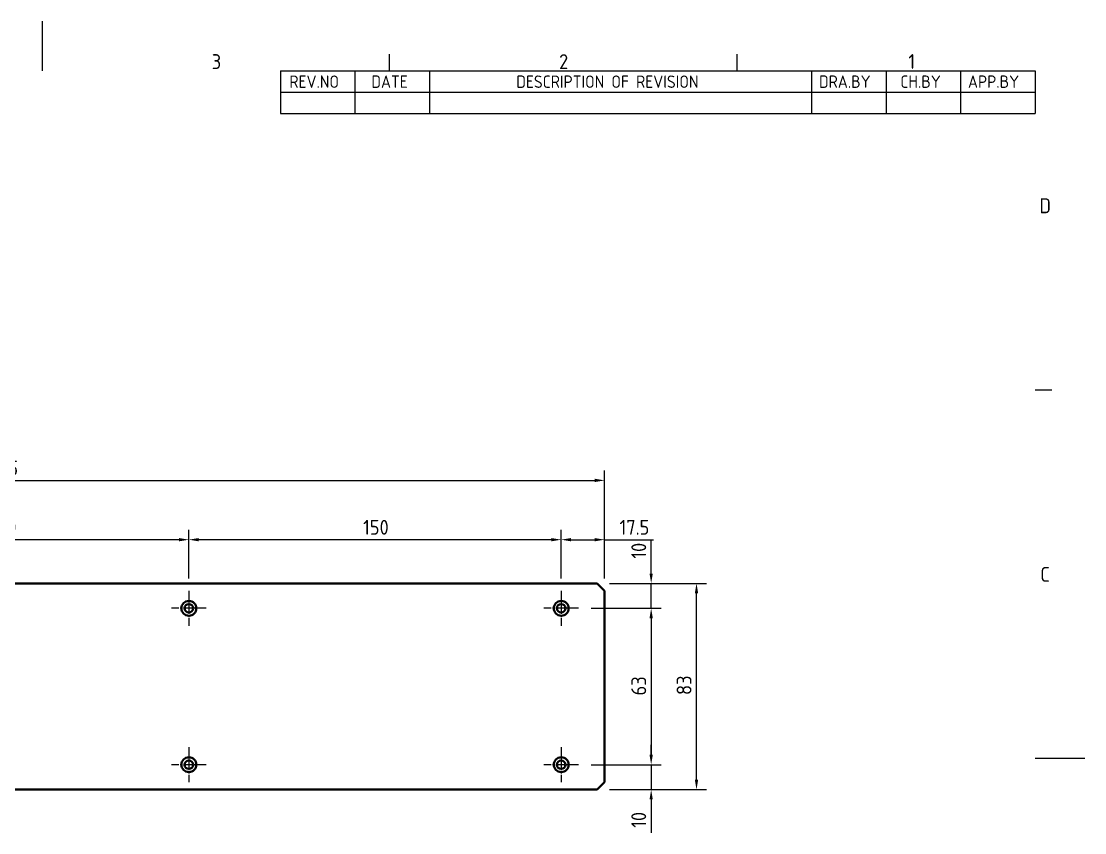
# Model space of a CAD drawing. Header units: millimetres. Extents: x 0 to 840, y 0 to 594.
# Drawn here: x 411.6 to 840, y 267.1 to 594 of the extents above; entities that cross this region are included whole.
import ezdxf

# ---------------------------------------------------------------- set-up
doc = ezdxf.new("R2010")
doc.units = ezdxf.units.MM
doc.header["$LTSCALE"] = 2
doc.linetypes.add('CHAIN', pattern=[0.35429999999999995, 0.2362, -0.0295, 0.0591, -0.0295])
doc.layers.get('0').update_dxf_attribs({"color": 3, "lineweight": 25})
for name, color, linetype, lineweight in [('가시적인 것(ISO)', 3, 'Continuous', 40), ('경계(ISO)', 7, 'Continuous', 25), ('기호(ISO)', 5, 'Continuous', 25), ('중심 표식(ISO)', 1, 'Continuous', 25), ('치수(ISO)', 2, 'Continuous', 25)]:
    doc.layers.add(name, color=color, linetype=linetype, lineweight=lineweight)
doc.styles.add('ISO ProportionalPSTEK', font='isocp.shx')
doc.styles.add('문자 텍스트_PSTEK_POSCO', font='isocp.shx')
doc.styles.add('치수 텍스트_PSTEK_POSCO', font='isocp.shx')
doc.dimstyles.new('치수_PSTEK_POSCO', dxfattribs={"dimscale": 2, "dimtxt": 3, "dimasz": 2, "dimexe": 2, "dimexo": 2.5, "dimgap": 1, "dimtad": 1, "dimrnd": 1e-08, "dimdsep": 46, "dimtxsty": '치수 텍스트_PSTEK_POSCO', "dimcen": 0.09, "dimdle": 10, "dimclrd": 7, "dimclre": 7, "dimclrt": 2, "dimadec": 1, "dimazin": 2, "dimtfac": 1, "dimtmove": 0, "dimatfit": 3, "dimfxl": 0, "dimtolj": 1, "dimlwd": -1, "dimlwe": -1, "dimarcsym": 0})

# ---------------------------------------------------------------- blocks, each defined once
blk = doc.blocks.new('경계 Default Border')
at = {"layer": '경계(ISO)'}
for p, q in [((280, 287.0000076293945), (280, 290.4000091552734)), ((350, 287.0000076293945), (350, 290.4000091552734)), ((410, 222.7499961853027), (413.4000015258789, 222.7499961853027))]:
    blk.add_line(p, q, dxfattribs=at)
at = {"layer": '경계(ISO)', "flags": 128}
for points in [[(210, 297.0000076293945), (210, 287.0000076293945)], [(420, 148.5000038146973), (410, 148.5000038146973)]]:
    blk.add_lwpolyline(points, dxfattribs=at)
at = {"layer": '경계(ISO)', "color": 2, "char_height": 3.00000011920929, "attachment_point": 7, "style": '문자 텍스트_PSTEK_POSCO'}
for s, insert in [('3', (244.1685395229535, 287.3713945155963)), ('2', (314.127739416884, 287.3713945155963)), ('1', (384.4860661041481, 287.4)), ('D', (410.878270202895, 258.3463944559917)), ('C', (411.0445395201643, 184.0963944559917))]:
    blk.add_mtext(s, dxfattribs=dict(at, insert=insert))
blk = doc.blocks.new('리비전 내역')
at = {"layer": '기호(ISO)'}
for p, q in [((258, 287.0000076293945), (410, 287.0000076293945)), ((258, 287.0000076293945), (258, 282.7200076293945)), ((273, 287.0000076293945), (273, 282.7200076293945)), ((288, 287.0000076293945), (288, 282.7200076293945)), ((365, 287.0000076293945), (365, 282.7200076293945)), ((380, 287.0000076293945), (380, 282.7200076293945)), ((395, 287.0000076293945), (395, 282.7200076293945)), ((410, 287.0000076293945), (410, 282.7200076293945)), ((258, 282.7200076293945), (410, 282.7200076293945)), ((258, 282.7200076293945), (258, 278.4400076293945)), ((273, 282.7200076293945), (273, 278.4400076293945)), ((288, 282.7200076293945), (288, 278.4400076293945)), ((365, 282.7200076293945), (365, 278.4400076293945)), ((380, 282.7200076293945), (380, 278.4400076293945)), ((395, 282.7200076293945), (395, 278.4400076293945)), ((410, 282.7200076293945), (410, 278.4400076293945)), ((258, 278.4400076293945), (410, 278.4400076293945))]:
    blk.add_line(p, q, dxfattribs=at)
at = {"layer": '기호(ISO)', "color": 2, "char_height": 2.5, "attachment_point": 7, "style": 'ISO ProportionalPSTEK'}
for s, insert in [('REV.NO', (259.7871163682308, 283.5831900503393)), ('DATE', (276.3142317728366, 283.5831900503393)), ('DESCRIPTION OF REVISION', (305.5070204333629, 283.5831900503393)), ('DRA.BY', (366.4757339553204, 283.5831900503393)), ('CH.BY', (382.8642915086117, 283.5831900503393)), ('APP.BY', (396.4777339604404, 283.5831900503393))]:
    blk.add_mtext(s, dxfattribs=dict(at, insert=insert))
blk = doc.blocks.new('*D23')
at = {"layer": 'Defpoints', "color": 0}
for p in [(646.6077759836685, 385.1673677313198), (629.1077759836685, 364.5307242675046), (646.6077759836685, 364.5307242675046)]:
    blk.add_point(p, dxfattribs=at)
at = {"layer": '치수(ISO)', "color": 7}
for p, q in [((629.1077759836685, 369.5307242675046), (629.1077759836685, 389.1673677313198)), ((646.6077759836685, 369.5307242675046), (646.6077759836685, 389.1673677313198)), ((633.1077759836685, 385.1673677313198), (642.6077759836685, 385.1673677313198)), ((646.6077759836685, 385.1673677313198), (666.2563041210924, 385.1673677313198))]:
    blk.add_line(p, q, dxfattribs=at)
for points in [[(633.1077759836685, 385.8340343979864), (633.1077759836685, 384.5007010646531), (629.1077759836685, 385.1673677313198)], [(642.6077759836685, 385.8340343979864), (642.6077759836685, 384.5007010646531), (646.6077759836685, 385.1673677313198)]]:
    blk.add_solid(points, dxfattribs=at)
at = {"layer": '치수(ISO)', "color": 2, "insert": (652.6077759836685, 390.1673677313198), "char_height": 6, "attachment_point": 4, "style": '치수 텍스트_PSTEK_POSCO'}
blk.add_mtext('\\A1;17.5', dxfattribs=at)
blk = doc.blocks.new('*D24')
at = {"layer": 'Defpoints', "color": 0}
for p in [(646.6077759836685, 409.0528231208053), (161.6077759836685, 364.5307242675046), (646.6077759836685, 364.5307242675046)]:
    blk.add_point(p, dxfattribs=at)
at = {"layer": '치수(ISO)', "color": 7}
for p, q in [((161.6077759836685, 369.5307242675046), (161.6077759836685, 413.0528231208053)), ((646.6077759836685, 369.5307242675046), (646.6077759836685, 413.0528231208053)), ((165.6077759836685, 409.0528231208053), (642.6077759836685, 409.0528231208053))]:
    blk.add_line(p, q, dxfattribs=at)
for points in [[(165.6077759836685, 409.719489787472), (165.6077759836685, 408.3861564541386), (161.6077759836685, 409.0528231208053)], [(642.6077759836685, 409.719489787472), (642.6077759836685, 408.3861564541386), (646.6077759836685, 409.0528231208053)]]:
    blk.add_solid(points, dxfattribs=at)
at = {"layer": '치수(ISO)', "color": 2, "insert": (398.2835119149565, 414.0528231208053), "char_height": 6, "attachment_point": 4, "style": '치수 텍스트_PSTEK_POSCO'}
blk.add_mtext('\\A1;485', dxfattribs=at)
blk = doc.blocks.new('*D25')
at = {"layer": 'Defpoints', "color": 0}
for p in [(643.6077759836685, 367.5307242675046), (683.6077759836686, 367.5307242675046), (643.6077759836685, 284.5307242675046)]:
    blk.add_point(p, dxfattribs=at)
at = {"layer": '치수(ISO)', "color": 7}
for p, q in [((648.6077759836685, 367.5307242675046), (687.6077759836686, 367.5307242675046)), ((683.6077759836686, 288.5307242675046), (683.6077759836686, 363.5307242675046)), ((648.6077759836685, 284.5307242675046), (687.6077759836686, 284.5307242675046))]:
    blk.add_line(p, q, dxfattribs=at)
for points in [[(682.941109317002, 363.5307242675046), (684.2744426503352, 363.5307242675046), (683.6077759836686, 367.5307242675046)], [(682.941109317002, 288.5307242675046), (684.2744426503352, 288.5307242675046), (683.6077759836686, 284.5307242675046)]]:
    blk.add_solid(points, dxfattribs=at)
at = {"layer": '치수(ISO)', "color": 2, "insert": (678.6077759836685, 322.6064601987927), "char_height": 6, "attachment_point": 4, "rotation": 90, "style": '치수 텍스트_PSTEK_POSCO'}
blk.add_mtext('\\A1;83', dxfattribs=at)
blk = doc.blocks.new('*D27')
at = {"layer": 'Defpoints', "color": 0}
for p in [(479.1077759836685, 385.1673677313198), (479.1077759836685, 364.5307242675046), (629.1077759836685, 364.5307242675046)]:
    blk.add_point(p, dxfattribs=at)
at = {"layer": '치수(ISO)', "color": 7}
for p, q in [((479.1077759836685, 369.5307242675046), (479.1077759836685, 389.1673677313198)), ((629.1077759836685, 369.5307242675046), (629.1077759836685, 389.1673677313198)), ((625.1077759836685, 385.1673677313198), (483.1077759836685, 385.1673677313198))]:
    blk.add_line(p, q, dxfattribs=at)
for points in [[(483.1077759836685, 385.8340343979864), (483.1077759836685, 384.5007010646531), (479.1077759836685, 385.1673677313198)], [(625.1077759836685, 385.8340343979864), (625.1077759836685, 384.5007010646531), (629.1077759836685, 385.1673677313198)]]:
    blk.add_solid(points, dxfattribs=at)
at = {"layer": '치수(ISO)', "color": 2, "insert": (549.3054137789441, 390.1673677313198), "char_height": 6, "attachment_point": 4, "style": '치수 텍스트_PSTEK_POSCO'}
blk.add_mtext('\\A1;150', dxfattribs=at)
blk = doc.blocks.new('*D28')
at = {"layer": 'Defpoints', "color": 0}
for p in [(329.1077759836685, 385.1673677313198), (329.1077759836685, 364.5307242675046), (479.1077759836685, 364.5307242675046)]:
    blk.add_point(p, dxfattribs=at)
at = {"layer": '치수(ISO)', "color": 7}
for p, q in [((329.1077759836685, 369.5307242675046), (329.1077759836685, 389.1673677313198)), ((479.1077759836685, 369.5307242675046), (479.1077759836685, 389.1673677313198)), ((475.1077759836685, 385.1673677313198), (333.1077759836685, 385.1673677313198))]:
    blk.add_line(p, q, dxfattribs=at)
for points in [[(333.1077759836685, 385.8340343979864), (333.1077759836685, 384.5007010646531), (329.1077759836685, 385.1673677313198)], [(475.1077759836685, 385.8340343979864), (475.1077759836685, 384.5007010646531), (479.1077759836685, 385.1673677313198)]]:
    blk.add_solid(points, dxfattribs=at)
at = {"layer": '치수(ISO)', "color": 2, "insert": (399.3054137789441, 390.1673677313198), "char_height": 6, "attachment_point": 4, "style": '치수 텍스트_PSTEK_POSCO'}
blk.add_mtext('\\A1;150', dxfattribs=at)
blk = doc.blocks.new('*D29')
at = {"layer": 'Defpoints', "color": 0}
for p in [(636.1077759836685, 357.5307242675046), (636.1077759836685, 294.5307242675045), (665.344765951091, 294.5307242675045)]:
    blk.add_point(p, dxfattribs=at)
at = {"layer": '치수(ISO)', "color": 7}
for p, q in [((641.1077759836685, 357.5307242675046), (669.344765951091, 357.5307242675046)), ((665.344765951091, 353.5307242675046), (665.344765951091, 298.5307242675045)), ((641.1077759836685, 294.5307242675045), (669.344765951091, 294.5307242675045))]:
    blk.add_line(p, q, dxfattribs=at)
for points in [[(664.6780992844243, 353.5307242675046), (666.0114326177576, 353.5307242675046), (665.344765951091, 357.5307242675046)], [(664.6780992844243, 298.5307242675045), (666.0114326177576, 298.5307242675045), (665.344765951091, 294.5307242675045)]]:
    blk.add_solid(points, dxfattribs=at)
at = {"layer": '치수(ISO)', "color": 2, "insert": (660.3447659510908, 322.4269326397375), "char_height": 6, "attachment_point": 4, "rotation": 90, "style": '치수 텍스트_PSTEK_POSCO'}
blk.add_mtext('\\A1;63', dxfattribs=at)
blk = doc.blocks.new('*D30')
at = {"layer": 'Defpoints', "color": 0}
for p in [(643.6077759836685, 367.5307242675046), (636.1077759836685, 357.5307242675046), (665.344765951091, 357.5307242675046)]:
    blk.add_point(p, dxfattribs=at)
at = {"layer": '치수(ISO)', "color": 7}
for p, q in [((665.344765951091, 371.5307242675046), (665.344765951091, 384.9354486769535)), ((648.6077759836685, 367.5307242675046), (669.344765951091, 367.5307242675046)), ((665.344765951091, 357.5307242675046), (665.344765951091, 367.5307242675046)), ((641.1077759836685, 357.5307242675046), (669.344765951091, 357.5307242675046)), ((665.344765951091, 353.5307242675046), (665.344765951091, 349.5307242675046))]:
    blk.add_line(p, q, dxfattribs=at)
for points in [[(664.6780992844243, 371.5307242675046), (666.0114326177576, 371.5307242675046), (665.344765951091, 367.5307242675046)], [(664.6780992844243, 353.5307242675046), (666.0114326177576, 353.5307242675046), (665.344765951091, 357.5307242675046)]]:
    blk.add_solid(points, dxfattribs=at)
at = {"layer": '치수(ISO)', "color": 2, "insert": (660.3447659510908, 377.5307242675048), "char_height": 6, "attachment_point": 4, "rotation": 90, "style": '치수 텍스트_PSTEK_POSCO'}
blk.add_mtext('\\A1;10', dxfattribs=at)
blk = doc.blocks.new('*D31')
at = {"layer": 'Defpoints', "color": 0}
for p in [(636.1077759836685, 294.5307242675045), (643.6077759836685, 284.5307242675046), (665.344765951091, 284.5307242675046)]:
    blk.add_point(p, dxfattribs=at)
at = {"layer": '치수(ISO)', "color": 7}
for p, q in [((665.344765951091, 298.5307242675045), (665.344765951091, 302.5307242675045)), ((641.1077759836685, 294.5307242675045), (669.344765951091, 294.5307242675045)), ((665.344765951091, 294.5307242675045), (665.344765951091, 284.5307242675046)), ((648.6077759836685, 284.5307242675046), (669.344765951091, 284.5307242675046)), ((665.344765951091, 280.5307242675046), (665.344765951091, 267.1259998580558))]:
    blk.add_line(p, q, dxfattribs=at)
for points in [[(664.6780992844243, 298.5307242675045), (666.0114326177576, 298.5307242675045), (665.344765951091, 294.5307242675045)], [(664.6780992844243, 280.5307242675046), (666.0114326177576, 280.5307242675046), (665.344765951091, 284.5307242675046)]]:
    blk.add_solid(points, dxfattribs=at)
at = {"layer": '치수(ISO)', "color": 2, "insert": (660.3447659510908, 269.1259998580559), "char_height": 6, "attachment_point": 4, "rotation": 90, "style": '치수 텍스트_PSTEK_POSCO'}
blk.add_mtext('\\A1;10', dxfattribs=at)

msp = doc.modelspace()

# ---------------------------------------------------------------- linework, layer by layer
at = {"layer": '가시적인 것(ISO)'}
for p, q in [((643.6077759836685, 367.5307242675046), (164.6077759836686, 367.5307242675046)), ((643.6077759836685, 367.5307242675046), (646.6077759836685, 364.5307242675046)), ((646.6077759836685, 287.5307242675046), (646.6077759836685, 364.5307242675046)), ((646.6077759836685, 287.5307242675046), (643.6077759836685, 284.5307242675046)), ((164.6077759836685, 284.5307242675045), (643.6077759836687, 284.5307242675046))]:
    msp.add_line(p, q, dxfattribs=at)
for centre, radius in [((479.1077759836685, 357.5307242675046), 3), ((629.1077759836685, 357.5307242675046), 3), ((479.1077759836685, 357.5307242675046), 1.7), ((629.1077759836685, 357.5307242675046), 1.7), ((479.1077759836685, 294.5307242675045), 3), ((479.1077759836685, 294.5307242675045), 1.7), ((629.1077759836685, 294.5307242675045), 3), ((629.1077759836685, 294.5307242675045), 1.7)]:
    msp.add_circle(centre, radius, dxfattribs=at)
at = {"layer": '중심 표식(ISO)', "linetype": 'CHAIN', "ltscale": 7.778351783752441}
for p, q in [((479.1077759836685, 364.5307242675046), (479.1077759836685, 350.5307242675046)), ((629.1077759836685, 364.5307242675046), (629.1077759836685, 350.5307242675046)), ((486.1077759836685, 357.5307242675046), (472.1077759836685, 357.5307242675046)), ((636.1077759836685, 357.5307242675046), (622.1077759836685, 357.5307242675046)), ((479.1077759836685, 301.5307242675045), (479.1077759836685, 287.5307242675046)), ((629.1077759836685, 301.5307242675045), (629.1077759836685, 287.5307242675045)), ((486.1077759836685, 294.5307242675046), (472.1077759836685, 294.5307242675046)), ((636.1077759836685, 294.5307242675045), (622.1077759836685, 294.5307242675045))]:
    msp.add_line(p, q, dxfattribs=at)

# ---------------------------------------------------------------- block references
at = {"xscale": 2, "yscale": 2, "zscale": 2}
msp.add_blockref('경계 Default Border', (0, 0), dxfattribs=at)
at = {"layer": '기호(ISO)', "xscale": 2, "yscale": 2, "zscale": 2}
msp.add_blockref('리비전 내역', (0, 0), dxfattribs=at)

# ---------------------------------------------------------------- dimensions: what is measured, and where the dimension line sits
at = {"layer": '치수(ISO)', "color": 7}
for base, p1, p2, angle, override, picture, middle in [((646.6077759836685, 409.0528231208053), (161.6077759836685, 364.5307242675046), (646.6077759836685, 364.5307242675046), 180, {"dimdec": 2, "dimtp": 0, "dimtm": -0, "dimtdec": 2, "dimtofl": 0, "dimatfit": 1}, '*D24', (404.1077759836685, 409.0528231208053)), ((329.1077759836685, 385.1673677313198), (479.1077759836685, 364.5307242675046), (329.1077759836685, 364.5307242675046), 180, {"dimdec": 2, "dimtp": 0, "dimtm": -0, "dimtdec": 2, "dimtofl": 0, "dimatfit": 1}, '*D28', (404.1077759836685, 385.1673677313198)), ((479.1077759836685, 385.1673677313198), (629.1077759836685, 364.5307242675046), (479.1077759836685, 364.5307242675046), 180, {"dimdec": 2, "dimtp": 0, "dimtm": -0, "dimtdec": 2, "dimtofl": 0, "dimatfit": 1}, '*D27', (554.1077759836685, 385.1673677313198)), ((646.6077759836685, 385.1673677313198), (629.1077759836685, 364.5307242675046), (646.6077759836685, 364.5307242675046), 180, {"dimdec": 2, "dimtp": 0, "dimtm": -0, "dimtdec": 2, "dimtofl": 0, "dimatfit": 2}, '*D23', (658.4320400523804, 385.1673677313198)), ((665.344765951091, 357.5307242675046), (643.6077759836685, 367.5307242675046), (636.1077759836685, 357.5307242675046), 90, {"dimdec": 2, "dimtp": 0, "dimtm": -0, "dimtdec": 2, "dimtofl": 1, "dimatfit": 1}, '*D30', (665.3447659510908, 380.2330864722292)), ((683.6077759836686, 367.5307242675046), (643.6077759836685, 284.5307242675046), (643.6077759836685, 367.5307242675046), 270, {"dimdec": 2, "dimtp": 0, "dimtm": -0, "dimtdec": 2, "dimtofl": 0, "dimatfit": 1}, '*D25', (683.6077759836685, 326.0307242675046)), ((665.344765951091, 294.5307242675045), (636.1077759836685, 357.5307242675046), (636.1077759836685, 294.5307242675045), 90, {"dimdec": 2, "dimtp": 0, "dimtm": -0, "dimtdec": 2, "dimtofl": 0, "dimatfit": 1}, '*D29', (665.3447659510908, 326.0307242675046)), ((665.344765951091, 284.5307242675046), (636.1077759836685, 294.5307242675045), (643.6077759836685, 284.5307242675046), 90, {"dimdec": 2, "dimtp": 0, "dimtm": -0, "dimtdec": 2, "dimtofl": 1, "dimatfit": 1}, '*D31', (665.3447659510908, 271.8283620627803))]:
    dim = msp.add_linear_dim(base=base, p1=p1, p2=p2, angle=angle, dimstyle='치수_PSTEK_POSCO', override=override, dxfattribs=at)
    dim.commit()
    dim.dimension.update_dxf_attribs({"geometry": picture, "text_midpoint": middle, "dimtype": 160})

doc.saveas('drawing.dxf')
